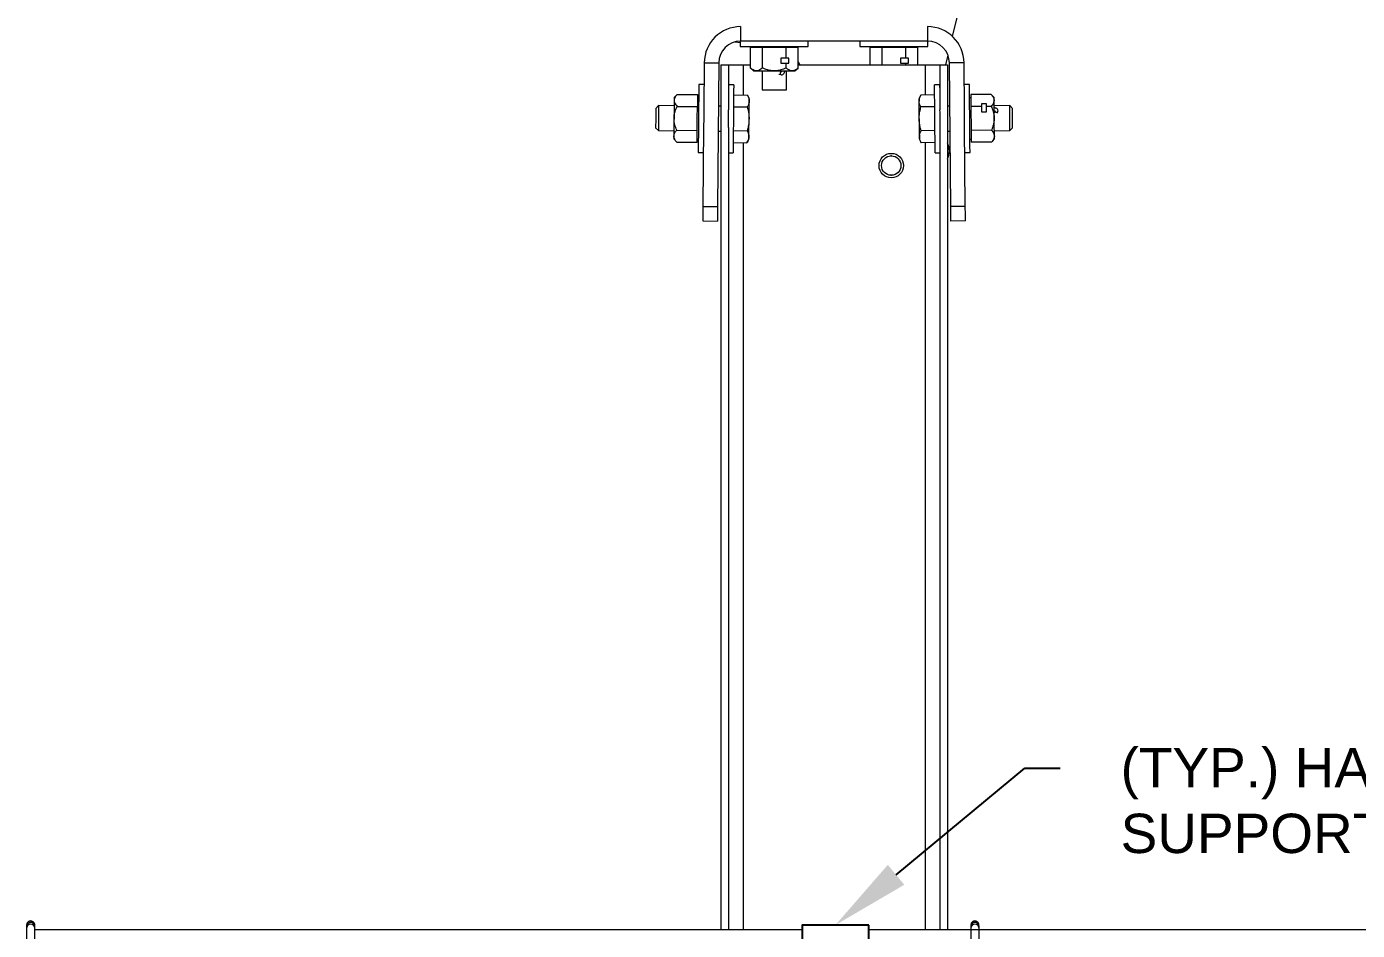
# Model space of a CAD drawing. Header units: feet. Extents: x -17 to 1389, y -162 to 787.
# Drawn here: x 343.88 to 377.71, y 473.28 to 496.25 of the extents above; entities that cross this region are included whole.
import ezdxf
from ezdxf import colors
from ezdxf.entities.mleader import LeaderData, LeaderLine
from ezdxf.math import Vec2, Vec3

# ---------------------------------------------------------------- set-up
doc = ezdxf.new("R2010")
doc.units = ezdxf.units.FT
doc.header["$MEASUREMENT"] = 0
for name, color, linetype in [('ATI CENTER SUPPORT', 7, 'Continuous'), ('G-ANNO-TEXT', 1, 'Continuous'), ('S-STEL-ANGL', 3, 'Continuous'), ('WIRE MANAGEMENT', 4, 'Continuous')]:
    doc.layers.add(name, color=color, linetype=linetype)
doc.styles.add('NEI-A', font='arial.ttf')

msp = doc.modelspace()

# ---------------------------------------------------------------- linework, layer by layer
at = {"layer": 'ATI CENTER SUPPORT', "color": 8, "linetype": 'Continuous', "lineweight": 15}
for p, q in [((367.42188, 495.99626), (368.01603, 498.42201)), ((362.03401, 496.24875), (362.03401, 495.87847)), ((366.78631, 496.24875), (366.78631, 495.87847)), ((361.894, 495.86055), (362.02495, 495.84746)), ((362.02495, 495.8784), (362.02495, 495.74616)), ((362.02495, 495.74616), (363.7529, 495.74616)), ((366.78631, 495.87847), (362.03401, 495.87847)), ((362.2835, 495.19716), (362.2835, 495.71555)), ((363.49435, 495.71555), (362.2835, 495.71555)), ((362.36462, 495.74616), (362.36462, 495.71555)), ((362.58622, 495.19716), (362.58622, 495.71555)), ((363.19164, 495.44401), (363.19164, 495.71555)), ((363.41324, 495.71555), (363.41324, 495.74616)), ((363.49435, 495.19716), (363.49435, 495.71555)), ((363.7529, 495.74616), (363.7529, 495.87847)), ((365.06742, 495.87847), (365.06742, 495.74616)), ((365.06742, 495.74616), (366.79538, 495.74616)), ((365.32598, 495.27816), (365.32598, 495.71555)), ((366.53682, 495.71555), (365.32598, 495.71555)), ((365.40709, 495.74616), (365.40709, 495.71555)), ((365.62869, 495.27816), (365.62869, 495.71555)), ((366.23411, 495.44401), (366.23411, 495.71555)), ((366.45571, 495.71555), (366.45571, 495.74616)), ((366.53682, 495.27816), (366.53682, 495.71555)), ((366.79538, 495.74616), (366.79538, 495.8784)), ((361.10787, 495.33065), (361.09747, 494.13849)), ((361.10787, 495.33065), (361.47813, 495.32742)), ((361.47813, 495.32742), (361.44629, 491.67871)), ((361.53188, 495.27816), (361.53188, 473.3011)), ((361.53188, 495.27816), (362.2835, 495.27816)), ((361.72443, 495.27816), (361.72443, 494.13302)), ((362.0947, 495.27816), (362.0947, 494.51093)), ((363.26076, 495.44401), (363.0534, 495.44401)), ((363.0534, 495.44401), (363.0534, 495.32059)), ((363.0534, 495.32059), (363.26076, 495.32059)), ((363.19164, 495.19716), (363.19164, 495.32059)), ((363.26076, 495.32059), (363.26076, 495.44401)), ((363.49435, 495.35527), (363.53887, 495.27816)), ((363.49435, 495.27816), (367.28844, 495.27816)), ((366.30323, 495.44401), (366.09587, 495.44401)), ((366.09587, 495.44401), (366.09587, 495.32059)), ((366.09587, 495.32059), (366.30323, 495.32059)), ((366.23411, 495.27816), (366.23411, 495.32059)), ((366.30323, 495.32059), (366.30323, 495.44401)), ((366.72562, 495.27816), (366.72562, 494.51093)), ((367.0959, 495.27816), (367.0959, 494.13302)), ((367.24599, 495.27816), (367.30552, 495.5212)), ((367.28844, 495.27816), (367.28844, 473.3011)), ((367.71245, 495.33065), (367.34219, 495.32742)), ((367.37403, 491.67871), (367.34219, 495.32742)), ((367.72286, 494.13849), (367.71245, 495.33065)), ((362.2835, 495.19716), (362.36462, 495.12311)), ((362.36462, 495.12311), (363.41324, 495.12311)), ((362.58036, 495.12311), (362.58036, 494.64422)), ((363.00701, 495.0441), (363.05624, 495.02846)), ((363.07291, 495.10397), (363.02362, 495.11963)), ((363.19749, 494.64422), (363.19749, 495.12311)), ((363.41324, 495.12311), (363.49435, 495.19716)), ((361.10305, 494.77815), (360.97074, 494.77931)), ((361.85732, 494.77157), (361.72501, 494.77272)), ((362.58036, 494.64422), (363.19749, 494.64422)), ((367.09531, 494.77272), (366.96301, 494.77157)), ((367.84958, 494.77931), (367.71728, 494.77815)), ((359.94792, 494.24119), (359.8772, 494.1717)), ((360.34294, 494.23774), (359.94792, 494.24119)), ((360.41951, 494.52555), (360.34475, 494.44509)), ((360.41687, 494.22285), (360.93524, 494.21833)), ((360.41951, 494.52555), (360.93788, 494.52103)), ((360.93259, 493.91563), (360.93524, 494.21833)), ((360.93656, 494.36968), (360.93524, 494.21833)), ((360.93788, 494.52103), (360.93656, 494.36968)), ((360.96778, 494.43965), (360.93717, 494.43992)), ((361.53188, 494.22737), (361.46854, 494.22792)), ((361.85242, 494.21032), (362.2035, 494.20726)), ((361.85506, 494.51302), (362.20614, 494.50996)), ((362.25226, 494.42844), (362.20614, 494.50996)), ((366.61418, 494.50996), (366.56806, 494.42844)), ((366.96526, 494.51302), (366.61418, 494.50996)), ((366.9679, 494.21032), (366.61682, 494.20726)), ((367.35179, 494.22792), (367.28844, 494.22737)), ((367.88316, 494.43992), (367.85255, 494.43965)), ((368.40081, 494.52555), (367.88245, 494.52103)), ((367.88245, 494.52103), (367.88377, 494.36968)), ((367.88377, 494.36968), (367.88509, 494.21833)), ((368.15662, 494.2207), (367.88509, 494.21833)), ((367.88509, 494.21833), (367.89037, 493.61293)), ((368.27943, 494.29089), (368.15601, 494.28981)), ((368.15601, 494.28981), (368.15662, 494.2207)), ((368.15662, 494.2207), (368.15782, 494.08247)), ((368.28004, 494.22178), (368.27943, 494.29089)), ((368.40346, 494.22285), (368.28004, 494.22178)), ((368.28124, 494.08354), (368.28004, 494.22178)), ((368.47557, 494.44509), (368.40081, 494.52555)), ((368.87241, 494.24119), (368.47738, 494.23774)), ((368.94312, 494.1717), (368.87241, 494.24119)), ((360.92995, 493.61293), (360.93259, 493.91563)), ((368.15782, 494.08247), (368.28124, 494.08354)), ((368.49768, 494.10494), (368.48426, 494.06137)), ((368.55997, 494.04553), (368.57334, 494.08893)), ((359.87289, 493.67802), (359.94238, 493.6073)), ((359.94238, 493.6073), (360.33741, 493.60385)), ((360.41159, 493.61745), (360.92995, 493.61293)), ((360.92863, 493.46158), (360.92995, 493.61293)), ((361.09355, 493.68992), (361.07603, 491.68195)), ((361.46301, 493.59403), (361.53188, 493.59343)), ((361.72443, 493.68442), (361.72443, 473.3011)), ((361.84714, 493.60492), (362.19822, 493.60186)), ((366.97319, 493.60492), (366.62211, 493.60186)), ((367.0959, 493.68442), (367.0959, 473.3011)), ((367.28844, 493.59343), (367.35732, 493.59403)), ((367.7443, 491.68195), (367.72677, 493.68992)), ((368.40874, 493.61745), (367.89037, 493.61293)), ((367.89037, 493.61293), (367.89169, 493.46158)), ((368.48292, 493.60385), (368.87794, 493.6073)), ((368.87794, 493.6073), (368.94743, 493.67802)), ((360.3356, 493.39651), (360.40894, 493.31475)), ((360.40894, 493.31475), (360.92731, 493.31023)), ((360.92731, 493.31023), (360.92863, 493.46158)), ((360.92802, 493.39134), (360.95863, 493.39107)), ((361.84449, 493.30223), (362.19558, 493.29916)), ((362.0947, 493.30004), (362.0947, 473.3011)), ((362.19558, 493.29916), (362.24311, 493.37986)), ((366.57721, 493.37986), (366.62475, 493.29916)), ((366.97583, 493.30223), (366.62475, 493.29916)), ((366.72562, 493.30004), (366.72562, 473.3011)), ((367.8617, 493.39107), (367.89231, 493.39134)), ((367.89169, 493.46158), (367.89301, 493.31023)), ((368.41138, 493.31475), (367.89301, 493.31023)), ((368.41138, 493.31475), (368.48473, 493.39651)), ((360.95566, 493.05142), (361.08797, 493.05026)), ((361.72443, 493.04471), (361.84224, 493.04368)), ((366.97809, 493.04368), (367.0959, 493.04471)), ((367.73236, 493.05026), (367.86466, 493.05142)), ((361.07603, 491.68195), (361.44629, 491.67871)), ((367.7443, 491.68195), (367.37403, 491.67871)), ((361.0728, 491.31168), (361.44306, 491.30845)), ((367.74753, 491.31168), (367.37727, 491.30845))]:
    msp.add_line(p, q, dxfattribs=at)
at = {"layer": 'ATI CENTER SUPPORT', "color": 8, "linetype": 'Continuous', "lineweight": 15, "flags": 128}
for points in [[(360.97074, 494.77931), (360.97068, 494.77249), (360.9705, 494.75216), (360.97021, 494.71864), (360.96981, 494.67244), (360.9693, 494.61431), (360.9687, 494.54515), (360.96801, 494.46606), (360.96724, 494.37829), (360.96641, 494.28321), (360.96553, 494.18234), (360.96461, 494.07725), (360.96368, 493.96961), (360.96273, 493.86111), (360.96179, 493.75347), (360.96087, 493.64839), (360.95999, 493.54751), (360.95916, 493.45244), (360.9584, 493.36466), (360.95771, 493.28557), (360.9571, 493.21642), (360.9566, 493.15828), (360.95619, 493.11209), (360.9559, 493.07856), (360.95572, 493.05823), (360.95566, 493.05142)], [(361.72501, 494.77272), (361.72495, 494.76591), (361.72477, 494.74558), (361.72448, 494.71205), (361.72443, 494.70583)], [(361.85732, 494.77157), (361.85726, 494.76476), (361.85708, 494.74443), (361.85679, 494.7109), (361.85638, 494.6647), (361.85588, 494.60657), (361.85527, 494.53741), (361.85458, 494.45832), (361.85382, 494.37055), (361.85299, 494.27547), (361.85211, 494.1746), (361.85119, 494.06951), (361.85025, 493.96187), (361.8493, 493.85338), (361.84837, 493.74574), (361.84745, 493.64065), (361.84657, 493.53978), (361.84574, 493.4447), (361.84497, 493.35693), (361.84428, 493.27784), (361.84368, 493.20868), (361.84317, 493.15054), (361.84277, 493.10435), (361.84248, 493.07082), (361.8423, 493.05049), (361.84224, 493.04368)], [(366.97809, 493.04368), (366.97803, 493.05049), (366.97785, 493.07082), (366.97756, 493.10435), (366.97715, 493.15054), (366.97665, 493.20868), (366.97604, 493.27784), (366.97535, 493.35693), (366.97459, 493.4447), (366.97376, 493.53978), (366.97288, 493.64065), (366.97196, 493.74574), (366.97102, 493.85338), (366.97007, 493.96187), (366.96913, 494.06951), (366.96822, 494.1746), (366.96734, 494.27547), (366.96651, 494.37055), (366.96574, 494.45832), (366.96505, 494.53741), (366.96445, 494.60657), (366.96394, 494.6647), (366.96354, 494.7109), (366.96324, 494.74443), (366.96307, 494.76476), (366.96301, 494.77157)], [(367.0959, 494.70583), (367.09584, 494.71205), (367.09555, 494.74558), (367.09537, 494.76591), (367.09531, 494.77272)], [(367.86466, 493.05142), (367.8646, 493.05823), (367.86443, 493.07856), (367.86413, 493.11209), (367.86373, 493.15828), (367.86322, 493.21642), (367.86262, 493.28557), (367.86193, 493.36466), (367.86116, 493.45244), (367.86033, 493.54751), (367.85945, 493.64839), (367.85854, 493.75347), (367.8576, 493.86111), (367.85665, 493.96961), (367.85571, 494.07725), (367.85479, 494.18234), (367.85391, 494.28321), (367.85308, 494.37829), (367.85232, 494.46606), (367.85163, 494.54515), (367.85102, 494.61431), (367.85052, 494.67244), (367.85011, 494.71864), (367.84982, 494.75216), (367.84964, 494.77249), (367.84958, 494.77931)], [(359.94792, 494.24119), (359.9479, 494.23945), (359.94778, 494.22568), (359.94755, 494.19873), (359.94721, 494.15978), (359.94678, 494.11054), (359.94628, 494.05316), (359.94573, 493.99014), (359.94515, 493.92425), (359.94458, 493.85835), (359.94403, 493.79533), (359.94353, 493.73795), (359.9431, 493.68871), (359.94276, 493.64976), (359.94252, 493.62281), (359.9424, 493.60904), (359.94238, 493.6073)], [(360.34414, 494.37485), (360.3438, 494.33675), (360.34341, 494.29153), (360.34296, 494.23997), (360.34246, 494.18294), (360.34193, 494.12144), (360.34136, 494.0565), (360.34077, 493.98923), (360.34017, 493.9208)], [(360.34475, 494.44509), (360.34471, 494.4406), (360.34459, 494.42722), (360.3444, 494.40518), (360.34414, 494.37485)], [(362.24769, 493.90415), (362.24828, 493.97259), (362.24887, 494.03985), (362.24944, 494.10479), (362.24997, 494.1663), (362.25047, 494.22332), (362.25092, 494.27488), (362.25132, 494.3201), (362.25165, 494.3582)], [(362.25165, 494.3582), (362.25191, 494.38853), (362.25211, 494.41058), (362.25222, 494.42396), (362.25226, 494.42844)], [(366.56806, 494.42844), (366.5681, 494.42396), (366.56822, 494.41058), (366.56841, 494.38853), (366.56868, 494.3582)], [(366.57264, 493.90415), (366.57204, 493.97259), (366.57145, 494.03985), (366.57089, 494.10479), (366.57035, 494.1663), (366.56985, 494.22332), (366.5694, 494.27488), (366.56901, 494.3201), (366.56868, 494.3582)], [(368.47619, 494.37485), (368.47592, 494.40518), (368.47573, 494.42722), (368.47561, 494.4406), (368.47557, 494.44509)], [(368.48015, 493.9208), (368.47955, 493.98923), (368.47897, 494.0565), (368.4784, 494.12144), (368.47786, 494.18294), (368.47737, 494.23997), (368.47692, 494.29153), (368.47652, 494.33675), (368.47619, 494.37485)], [(368.87517, 493.92425), (368.8746, 493.99014), (368.87405, 494.05316), (368.87355, 494.11054), (368.87312, 494.15978), (368.87278, 494.19873), (368.87254, 494.22568), (368.87242, 494.23945), (368.87241, 494.24119)], [(359.8772, 494.1717), (359.87719, 494.1699), (359.87706, 494.15566), (359.87682, 494.128), (359.87648, 494.08854), (359.87605, 494.03957), (359.87556, 493.98393), (359.87505, 493.92486), (359.87453, 493.86579), (359.87405, 493.81015), (359.87362, 493.76117), (359.87327, 493.72171), (359.87303, 493.69406), (359.87291, 493.67982), (359.87289, 493.67802)], [(360.34017, 493.9208), (360.33958, 493.85237), (360.33899, 493.7851), (360.33842, 493.72016), (360.33789, 493.65865), (360.33739, 493.60163), (360.33694, 493.55007), (360.33654, 493.50485), (360.33621, 493.46675)], [(361.09747, 494.13849), (361.09692, 494.07609), (361.09598, 493.96845), (361.09504, 493.85996), (361.0941, 493.75232), (361.09355, 493.68992)], [(361.71943, 494.13307), (361.71888, 494.07067), (361.71794, 493.96303), (361.717, 493.85453), (361.71606, 493.74689), (361.71551, 493.68449)], [(362.24372, 493.4501), (362.24406, 493.4882), (362.24445, 493.53342), (362.2449, 493.58498), (362.2454, 493.64201), (362.24594, 493.70351), (362.2465, 493.76846), (362.24709, 493.83572), (362.24769, 493.90415)], [(366.57264, 493.90415), (366.57324, 493.83572), (366.57382, 493.76846), (366.57439, 493.70351), (366.57493, 493.64201), (366.57542, 493.58498), (366.57587, 493.53342), (366.57627, 493.4882), (366.5766, 493.4501)], [(367.10481, 493.68449), (367.10427, 493.74689), (367.10333, 493.85453), (367.10238, 493.96303), (367.10144, 494.07067), (367.1009, 494.13307)], [(367.72677, 493.68992), (367.72623, 493.75232), (367.72529, 493.85996), (367.72434, 493.96845), (367.7234, 494.07609), (367.72286, 494.13849)], [(368.48411, 493.46675), (368.48378, 493.50485), (368.48339, 493.55007), (368.48294, 493.60163), (368.48244, 493.65865), (368.4819, 493.72016), (368.48133, 493.7851), (368.48075, 493.85237), (368.48015, 493.9208)], [(368.87794, 493.6073), (368.87792, 493.60904), (368.8778, 493.62281), (368.87757, 493.64976), (368.87723, 493.68871), (368.8768, 493.73795), (368.8763, 493.79533), (368.87575, 493.85835), (368.87517, 493.92425)], [(368.94528, 493.92486), (368.94476, 493.98393), (368.94428, 494.03957), (368.94385, 494.08854), (368.9435, 494.128), (368.94326, 494.15566), (368.94314, 494.1699), (368.94312, 494.1717)], [(368.94743, 493.67802), (368.94742, 493.67982), (368.94729, 493.69406), (368.94705, 493.72171), (368.94671, 493.76117), (368.94628, 493.81015), (368.94579, 493.86579), (368.94528, 493.92486)], [(360.33621, 493.46675), (360.33595, 493.43642), (360.33576, 493.41437), (360.33564, 493.40099), (360.3356, 493.39651)], [(362.24311, 493.37986), (362.24315, 493.38435), (362.24327, 493.39773), (362.24346, 493.41977), (362.24372, 493.4501)], [(366.5766, 493.4501), (366.57687, 493.41977), (366.57706, 493.39773), (366.57717, 493.38435), (366.57721, 493.37986)], [(368.48473, 493.39651), (368.48469, 493.40099), (368.48457, 493.41437), (368.48438, 493.43642), (368.48411, 493.46675)], [(361.07603, 491.68195), (361.0754, 491.60971), (361.07479, 491.54025), (361.07423, 491.47624), (361.07374, 491.42013), (361.07334, 491.37408), (361.07304, 491.33987), (361.07286, 491.3188), (361.0728, 491.31168)], [(361.44629, 491.67871), (361.44566, 491.60648), (361.44505, 491.53702), (361.4445, 491.47301), (361.44401, 491.4169), (361.4436, 491.37085), (361.4433, 491.33664), (361.44312, 491.31557), (361.44306, 491.30845)], [(367.37727, 491.30845), (367.3772, 491.31557), (367.37702, 491.33664), (367.37672, 491.37085), (367.37632, 491.4169), (367.37583, 491.47301), (367.37527, 491.53702), (367.37467, 491.60648), (367.37403, 491.67871)], [(367.74753, 491.31168), (367.74747, 491.3188), (367.74728, 491.33987), (367.74698, 491.37408), (367.74658, 491.42013), (367.74609, 491.47624), (367.74553, 491.54025), (367.74493, 491.60971), (367.7443, 491.68195)]]:
    msp.add_lwpolyline(points, dxfattribs=at)
at = {"layer": 'ATI CENTER SUPPORT', "color": 8, "linetype": 'Continuous', "lineweight": 15}
for radius in [0.31103, 0.24685]:
    msp.add_circle((365.86301, 492.71771), radius, dxfattribs=at)
for centre, radius, start, end in [((362.03401, 495.32257), 0.92618, 90, 179.5), ((366.78631, 495.32257), 0.92618, 0.5, 90), ((362.03401, 495.32257), 0.5559, 90, 179.5), ((366.78631, 495.32257), 0.5559, 0.5, 90), ((363.07219, 495.05878), 0.03426, 155.490519, 242.252349), ((363.07829, 495.06538), 0.03804, 101.042493, 168.455794), ((368.53623, 494.11066), 0.03804, 191.541809, 258.955733), ((368.54288, 494.10462), 0.03426, 245.991228, 332.752007), ((366.90793, 493.08799), 0.43199, 331.742177, 28.257823)]:
    msp.add_arc(centre, radius, start, end, dxfattribs=at)
for points, knots in [([(362.43486, 495.12311), (362.43351, 495.12312), (362.41377, 495.1233), (362.37507, 495.13224), (362.3259, 495.16052), (362.296, 495.18637), (362.2835, 495.19716)], [0, 0, 0, 0, 0.0258506, 0.37744541, 0.73993183, 1, 1, 1, 1]), ([(362.58622, 495.19716), (362.57338, 495.18614), (362.54319, 495.16022), (362.49267, 495.13016), (362.45431, 495.12548), (362.43486, 495.12311)], [0, 0, 0, 0, 0.26718885, 0.62845159, 1, 1, 1, 1]), ([(362.88893, 495.12311), (362.85012, 495.12548), (362.77116, 495.1303), (362.67022, 495.16095), (362.60981, 495.18699), (362.58622, 495.19716)], [0, 0, 0, 0, 0.37067696, 0.75427554, 1, 1, 1, 1]), ([(363.19164, 495.19716), (363.14686, 495.17859), (363.05573, 495.14078), (362.95107, 495.12375), (362.89494, 495.12317), (362.88893, 495.12311)], [0, 0, 0, 0, 0.46298014, 0.94243504, 1, 1, 1, 1]), ([(363.05624, 495.02846), (363.06361, 495.0269), (363.07977, 495.02347), (363.10488, 495.03016), (363.12705, 495.04609), (363.14366, 495.06986), (363.15289, 495.09686), (363.15388, 495.11545), (363.15429, 495.12311)], [0, 0, 0, 0, 0.145861, 0.3200503, 0.48915506, 0.66950686, 0.86392252, 1, 1, 1, 1]), ([(363.07727, 495.12311), (363.07716, 495.12052), (363.07691, 495.1151), (363.07496, 495.10791), (363.07258, 495.1029), (363.07079, 495.10095), (363.07101, 495.10112), (363.07108, 495.10117)], [0, 0, 0, 0, 0.21123493, 0.44109795, 0.66575816, 0.88941568, 1, 1, 1, 1]), ([(363.34299, 495.12311), (363.32359, 495.12548), (363.28411, 495.1303), (363.23364, 495.16095), (363.20343, 495.18699), (363.19164, 495.19716)], [0, 0, 0, 0, 0.37067703, 0.75427572, 1, 1, 1, 1]), ([(363.49435, 495.19716), (363.47196, 495.17859), (363.42639, 495.14078), (363.37406, 495.12375), (363.346, 495.12317), (363.34299, 495.12311)], [0, 0, 0, 0, 0.46298018, 0.94243506, 1, 1, 1, 1]), ([(360.34017, 493.9208), (360.34288, 493.95958), (360.34839, 494.0385), (360.37992, 494.13917), (360.40649, 494.19935), (360.41687, 494.22285)], [0, 0, 0, 0, 0.37067727, 0.75427646, 1, 1, 1, 1]), ([(360.41951, 494.52555), (360.40838, 494.51281), (360.38219, 494.48285), (360.35169, 494.43259), (360.34668, 494.39428), (360.34414, 494.37485)], [0, 0, 0, 0, 0.26718847, 0.62845124, 1, 1, 1, 1]), ([(360.34414, 494.37485), (360.34414, 494.3735), (360.34414, 494.35376), (360.35275, 494.31498), (360.3806, 494.26557), (360.40618, 494.23544), (360.41687, 494.22285)], [0, 0, 0, 0, 0.02585006, 0.37744481, 0.739932, 1, 1, 1, 1]), ([(362.25165, 494.3582), (362.25156, 494.35461), (362.2509, 494.32745), (362.24023, 494.27632), (362.21582, 494.23042), (362.2035, 494.20726)], [0, 0, 0, 0, 0.07010155, 0.53079088, 1, 1, 1, 1]), ([(362.2035, 494.20726), (362.21324, 494.1691), (362.2328, 494.09241), (362.24639, 493.9905), (362.24734, 493.92745), (362.24769, 493.90415)], [0, 0, 0, 0, 0.38441372, 0.77255038, 1, 1, 1, 1]), ([(362.20614, 494.50996), (362.21902, 494.48527), (362.245, 494.43542), (362.24942, 494.3841), (362.25165, 494.3582)], [0, 0, 0, 0, 0.49545792, 1, 1, 1, 1]), ([(366.56868, 494.3582), (366.5687, 494.36179), (366.56889, 494.38896), (366.57867, 494.44027), (366.60227, 494.48659), (366.61418, 494.50996)], [0, 0, 0, 0, 0.07010141, 0.53079006, 1, 1, 1, 1]), ([(366.61682, 494.20726), (366.60352, 494.23173), (366.57667, 494.28111), (366.57136, 494.33235), (366.56868, 494.3582)], [0, 0, 0, 0, 0.49545803, 1, 1, 1, 1]), ([(366.57264, 493.90415), (366.57299, 493.92745), (366.57393, 493.99008), (366.58744, 494.092), (366.60699, 494.16869), (366.61682, 494.20726)], [0, 0, 0, 0, 0.22744919, 0.61150712, 1, 1, 1, 1]), ([(368.40081, 494.52555), (368.41958, 494.50333), (368.45779, 494.45809), (368.47528, 494.40591), (368.4761, 494.37786), (368.47619, 494.37485)], [0, 0, 0, 0, 0.46298047, 0.94243465, 1, 1, 1, 1]), ([(368.47619, 494.37485), (368.47399, 494.35543), (368.46952, 494.3159), (368.43931, 494.26517), (368.41352, 494.23473), (368.40346, 494.22285)], [0, 0, 0, 0, 0.37067663, 0.75427565, 1, 1, 1, 1]), ([(368.40346, 494.22285), (368.42242, 494.17824), (368.46103, 494.08744), (368.47897, 493.98293), (368.48004, 493.92681), (368.48015, 493.9208)], [0, 0, 0, 0, 0.46298017, 0.94243556, 1, 1, 1, 1]), ([(360.41159, 493.61745), (360.3934, 493.66239), (360.35639, 493.75385), (360.34027, 493.85866), (360.34018, 493.91478), (360.34017, 493.9208)], [0, 0, 0, 0, 0.46297987, 0.94243481, 1, 1, 1, 1]), ([(362.24769, 493.90415), (362.24573, 493.86377), (362.24177, 493.7824), (362.2209, 493.68174), (362.20396, 493.62209), (362.19822, 493.60186)], [0, 0, 0, 0, 0.39428965, 0.79459932, 1, 1, 1, 1]), ([(366.62211, 493.60186), (366.61636, 493.62209), (366.59958, 493.68119), (366.57864, 493.78182), (366.57465, 493.86319), (366.57264, 493.90415)], [0, 0, 0, 0, 0.20540122, 0.60004911, 1, 1, 1, 1]), ([(368.48015, 493.9208), (368.47812, 493.88197), (368.47399, 493.80297), (368.44422, 493.70177), (368.4187, 493.64113), (368.40874, 493.61745)], [0, 0, 0, 0, 0.37067644, 0.75427552, 1, 1, 1, 1]), ([(368.57334, 494.08893), (368.57483, 494.09631), (368.57812, 494.1125), (368.57121, 494.13755), (368.55509, 494.15959), (368.53117, 494.17598), (368.50409, 494.18498), (368.48549, 494.18581), (368.47783, 494.18615)], [0, 0, 0, 0, 0.14586079, 0.32005117, 0.48915406, 0.66950382, 0.8639219, 1, 1, 1, 1]), ([(368.47851, 494.10914), (368.4811, 494.10904), (368.48651, 494.10885), (368.49373, 494.10696), (368.49875, 494.10462), (368.50072, 494.10285), (368.50055, 494.10307), (368.5005, 494.10314)], [0, 0, 0, 0, 0.211237022, 0.441097874, 0.665758083, 0.889415336, 1, 1, 1, 1]), ([(360.33621, 493.46675), (360.33875, 493.48613), (360.34391, 493.52557), (360.375, 493.57577), (360.40131, 493.60575), (360.41159, 493.61745)], [0, 0, 0, 0, 0.37067756, 0.75427565, 1, 1, 1, 1]), ([(362.19822, 493.60186), (362.21109, 493.57717), (362.23707, 493.52733), (362.24149, 493.476), (362.24372, 493.4501)], [0, 0, 0, 0, 0.49545735, 1, 1, 1, 1]), ([(366.5766, 493.4501), (366.57663, 493.45369), (366.57681, 493.48086), (366.58659, 493.53218), (366.6102, 493.57849), (366.62211, 493.60186)], [0, 0, 0, 0, 0.07010184, 0.53079063, 1, 1, 1, 1]), ([(368.40874, 493.61745), (368.41987, 493.60471), (368.44605, 493.57475), (368.47656, 493.5245), (368.48157, 493.48618), (368.48411, 493.46675)], [0, 0, 0, 0, 0.2671888, 0.62845063, 1, 1, 1, 1]), ([(360.40894, 493.31475), (360.39056, 493.3373), (360.35315, 493.3832), (360.33658, 493.43568), (360.33625, 493.46374), (360.33621, 493.46675)], [0, 0, 0, 0, 0.46298045, 0.94243509, 1, 1, 1, 1]), ([(362.24372, 493.4501), (362.24364, 493.44652), (362.24298, 493.41935), (362.2323, 493.36822), (362.20789, 493.32232), (362.19558, 493.29916)], [0, 0, 0, 0, 0.07010118, 0.53079079, 1, 1, 1, 1]), ([(366.62475, 493.29916), (366.61145, 493.32363), (366.5846, 493.37301), (366.57928, 493.42425), (366.5766, 493.4501)], [0, 0, 0, 0, 0.49545813, 1, 1, 1, 1]), ([(368.48411, 493.46675), (368.48411, 493.4654), (368.48411, 493.44566), (368.4755, 493.40688), (368.44765, 493.35747), (368.42207, 493.32734), (368.41138, 493.31475)], [0, 0, 0, 0, 0.02584967, 0.3774455, 0.73993171, 1, 1, 1, 1])]:
    msp.add_open_spline(points, degree=3, knots=knots, dxfattribs=at)
for p in [(365.86301, 492.96456), (365.86301, 492.47086)]:
    msp.add_point(p, dxfattribs=at)
at = {"layer": 'WIRE MANAGEMENT', "color": 4, "linetype": 'Continuous', "lineweight": 18}
for p, q in [((343.88445, 473.37997), (343.88445, 473.34563)), ((343.88445, 473.34229), (343.88445, 472.8965)), ((344.09301, 472.8965), (344.09301, 473.37997)), ((363.59622, 473.3011), (344.09301, 473.3011)), ((422.92151, 473.3011), (365.29254, 473.3011))]:
    msp.add_line(p, q, dxfattribs=at)
msp.add_arc((343.98873, 473.33651), 0.10444, 3.131875, 176.868125, dxfattribs=at)
for points, knots in [([(344.09297, 473.3424), (344.09297, 473.34571), (344.09298, 473.36126), (344.09284, 473.38681), (344.09257, 473.41675), (344.09111, 473.44092), (344.08524, 473.45802), (344.07831, 473.47079), (344.06767, 473.48561), (344.04891, 473.50327), (344.01928, 473.51869), (343.98426, 473.5238), (343.9498, 473.51548), (343.92577, 473.50056), (343.9109, 473.48611), (343.9001, 473.47246), (343.88509, 473.44223), (343.88437, 473.39692), (343.88443, 473.36089), (343.88445, 473.34563)], [0, 0, 0, 0, 0.02105151, 0.09895176, 0.16253199, 0.21185965, 0.25210869, 0.27631863, 0.30421928, 0.36790042, 0.43829013, 0.51369457, 0.58781377, 0.65922098, 0.69086285, 0.71944439, 0.76969645, 0.90242217, 1, 1, 1, 1]), ([(344.09301, 473.34222), (344.09227, 473.36691), (344.09107, 473.4065), (344.07076, 473.44548), (344.05586, 473.45992), (344.04898, 473.46547), (344.04188, 473.47025), (344.02755, 473.47832), (344.0043, 473.48632), (343.97956, 473.48612), (343.96351, 473.48243), (343.95137, 473.47833), (343.92614, 473.46493), (343.90202, 473.43292), (343.88697, 473.38762), (343.88535, 473.35844), (343.88445, 473.34222)], [0, 0, 0, 0, 0.18466402, 0.29600473, 0.31907598, 0.34123923, 0.36268421, 0.38369812, 0.46540883, 0.5451378, 0.56661738, 0.58970448, 0.6418362, 0.78024257, 0.87785996, 1, 1, 1, 1]), ([(344.09268, 473.34487), (344.09251, 473.34705), (344.09206, 473.35277), (344.09492, 473.36068), (344.09175, 473.36297), (344.09159, 473.36308)], [0, 0, 0, 0, 0.37124697, 0.96881337, 1, 1, 1, 1])]:
    msp.add_open_spline(points, degree=3, knots=knots, dxfattribs=at)

# ---------------------------------------------------------------- next in the draw order: leaders
at = {"layer": 'G-ANNO-TEXT'}
ml = msp.add_multileader_mtext('Standard', dxfattribs=at)
ml.set_content('(TYP.) HANGER WIRE SUPPORT ROD', color=256, style='NEI-A')
ml.set_leader_properties()
ml.build(insert=Vec2(0, 0))
ml.multileader.update_dxf_attribs({"dogleg_length": 0.89968, "arrow_head_size": 2})
ctx = ml.context
ctx.base_point, ctx.char_height, ctx.arrow_head_size, ctx.landing_gap_size, ctx.plane_origin = Vec3(370.1568, 477.40666), 1, 2, 1.53573, Vec3(276.7718, 407.89268)
notes = []
notes.append((ctx, [(0, (1, 1, 0), (369.25712, 477.40666), (1, 0), 0.89968, [(0, [(364.44438, 473.41929)], 0, [])])]))
ctx.mtext.insert, ctx.mtext.width, ctx.mtext.flow_direction = Vec3(371.69253, 477.91519), 14.9636153, 5
ctx.mtext.has_bg_fill, ctx.mtext.bg_color, ctx.mtext.bg_scale_factor, ctx.mtext.bg_transparency, ctx.mtext.use_window_bg_color = 1, -1073741824, 1.5, 0, 1
for ctx, leaders in notes:
    for number, flags, end, landing, length, lines in leaders:
        leader = LeaderData()
        leader.index, (leader.has_last_leader_line, leader.has_dogleg_vector, leader.attachment_direction) = number, flags
        leader.last_leader_point, leader.dogleg_vector, leader.dogleg_length = Vec3(end), Vec3(landing), length
        for number, points, colour, breaks in lines:
            line = LeaderLine()
            line.index, line.vertices, line.color, line.breaks = number, Vec3.list(points), colors.encode_raw_color(colour), breaks
            leader.lines.append(line)
        ctx.leaders.append(leader)

# ---------------------------------------------------------------- next in the draw order: linework, layer by layer
at = {"layer": 'S-STEL-ANGL'}
msp.add_lwpolyline([(365.29254, 473.41929), (363.59622, 473.41929), (363.59622, 472.47614), (365.29254, 472.47614)], close=True, dxfattribs=at)
at = {"layer": 'WIRE MANAGEMENT', "color": 4, "linetype": 'Continuous', "lineweight": 18}
for p, q in [((367.88445, 473.37997), (367.88445, 473.34563)), ((367.88445, 473.34229), (367.88445, 472.8965)), ((368.09301, 472.8965), (368.09301, 473.37997))]:
    msp.add_line(p, q, dxfattribs=at)
msp.add_arc((367.98873, 473.33651), 0.10444, 3.131875, 176.868125, dxfattribs=at)
for points, knots in [([(368.09297, 473.3424), (368.09297, 473.34571), (368.09298, 473.36126), (368.09284, 473.38681), (368.09257, 473.41675), (368.09111, 473.44092), (368.08524, 473.45802), (368.07831, 473.47079), (368.06767, 473.48561), (368.04891, 473.50327), (368.01928, 473.51869), (367.98426, 473.5238), (367.9498, 473.51548), (367.92577, 473.50056), (367.9109, 473.48611), (367.9001, 473.47246), (367.88509, 473.44223), (367.88437, 473.39692), (367.88443, 473.36089), (367.88445, 473.34563)], [0, 0, 0, 0, 0.02105151, 0.09895176, 0.16253199, 0.21185965, 0.25210869, 0.27631863, 0.30421928, 0.36790042, 0.43829013, 0.51369457, 0.58781377, 0.65922098, 0.69086285, 0.71944439, 0.76969645, 0.90242217, 1, 1, 1, 1]), ([(368.09301, 473.34222), (368.09227, 473.36691), (368.09107, 473.4065), (368.07076, 473.44548), (368.05586, 473.45992), (368.04898, 473.46547), (368.04188, 473.47025), (368.02755, 473.47832), (368.0043, 473.48632), (367.97956, 473.48612), (367.96351, 473.48243), (367.95137, 473.47833), (367.92614, 473.46493), (367.90202, 473.43292), (367.88697, 473.38762), (367.88535, 473.35844), (367.88445, 473.34222)], [0, 0, 0, 0, 0.18466402, 0.29600473, 0.31907598, 0.34123923, 0.36268421, 0.38369812, 0.46540883, 0.5451378, 0.56661738, 0.58970448, 0.6418362, 0.78024257, 0.87785996, 1, 1, 1, 1]), ([(368.09268, 473.34487), (368.09251, 473.34705), (368.09206, 473.35277), (368.09492, 473.36068), (368.09175, 473.36297), (368.09159, 473.36308)], [0, 0, 0, 0, 0.37124697, 0.96881337, 1, 1, 1, 1])]:
    msp.add_open_spline(points, degree=3, knots=knots, dxfattribs=at)

doc.saveas('drawing.dxf')
